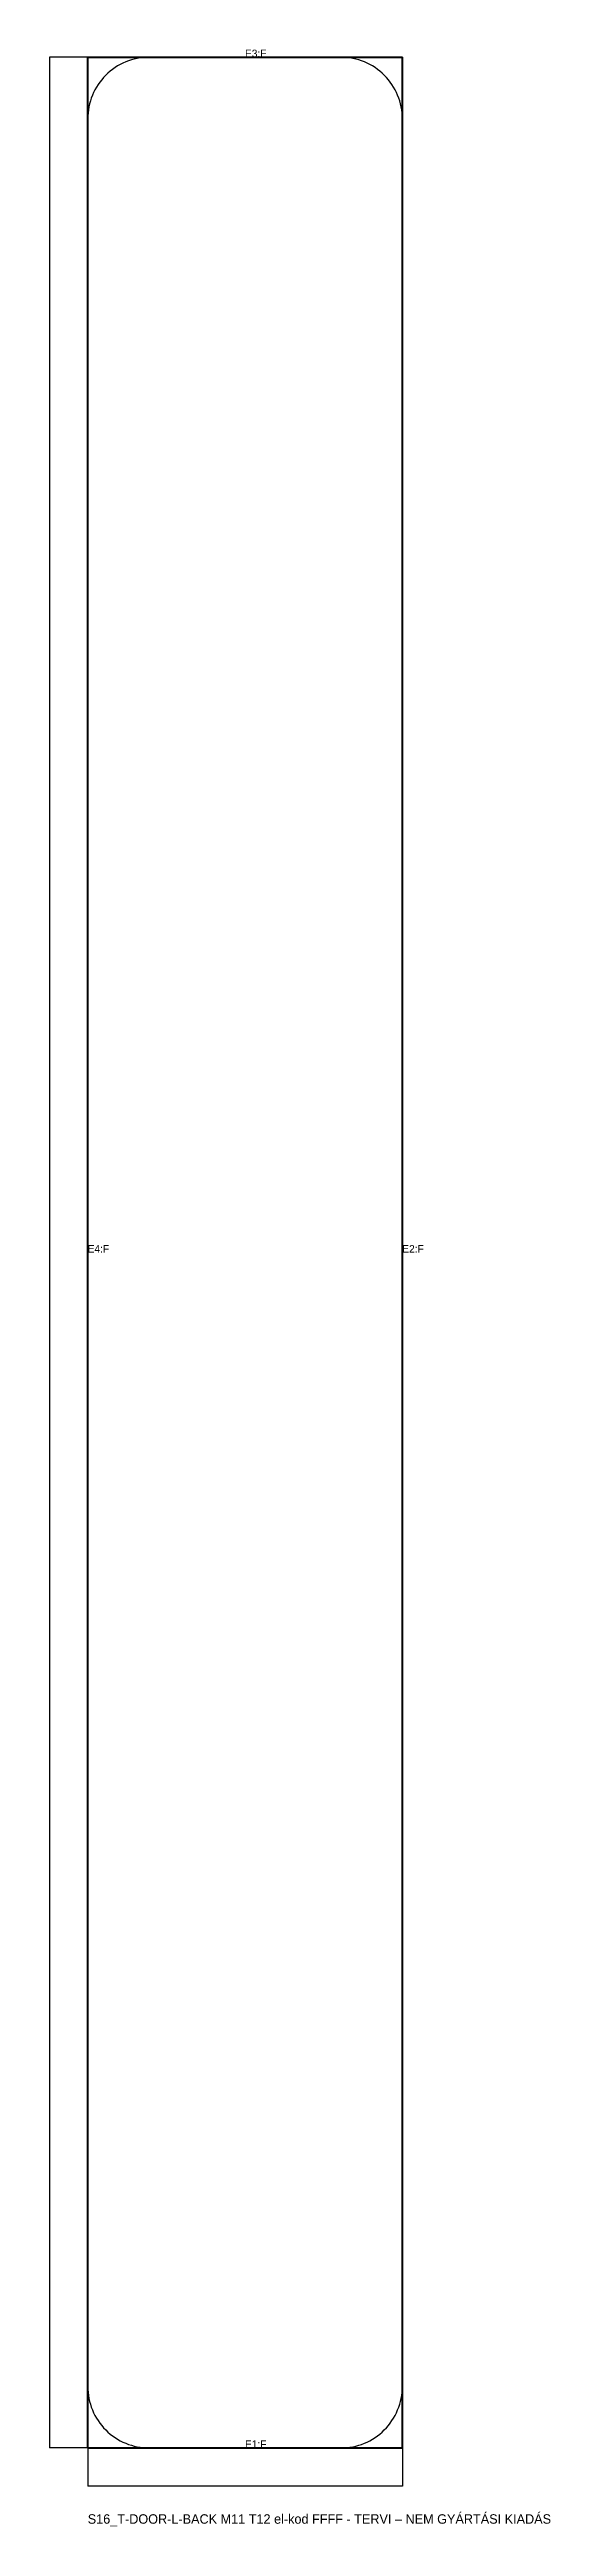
# Model space of a CAD drawing. Header units: millimetres. Extents: x -40 to 489, y -83 to 2533.
import ezdxf

# ---------------------------------------------------------------- set-up
doc = ezdxf.new("R2010")
doc.units = ezdxf.units.MM
for name, color, linetype in [('ELZARAS', 1, 'Continuous'), ('KONTUR', 7, 'Continuous'), ('MERET', 8, 'Continuous'), ('SZOVEG', 7, 'Continuous')]:
    doc.layers.add(name, color=color, linetype=linetype)
doc.styles.add('OpenSansCondensed-Light', font='OpenSansCondensed-Light.ttf')
doc.dimstyles.new('EZDXF', dxfattribs={"dimtxt": 0.25, "dimasz": 0.175, "dimexe": 0.375, "dimexo": 0.125, "dimgap": 0.1, "dimtad": 1, "dimlfac": 100, "dimzin": 12, "dimdsep": 46, "dimtxsty": 'OpenSansCondensed-Light', "dimblk": 'ARCHTICK', "dimcen": 2.5, "dimazin": 3, "dimtfac": 0.5, "dimtmove": 2, "dimatfit": 3})

# ---------------------------------------------------------------- blocks, each defined once
blk = doc.blocks.new('_ARCHTICK')
at = {"color": 0, "linetype": 'BYBLOCK', "const_width": 0.15}
blk.add_lwpolyline([(-0.5, -0.5), (0.5, 0.5)], dxfattribs=at)

msp = doc.modelspace()

# ---------------------------------------------------------------- linework, layer by layer
at = {"layer": 'ELZARAS', "lineweight": 70}
for p, q in [((0, 2525), (332.5, 2525)), ((0, 0), (0, 2525)), ((332.5, 0), (332.5, 2525)), ((0, 0), (332.5, 0))]:
    msp.add_line(p, q, dxfattribs=at)
at = {"layer": 'KONTUR'}
msp.add_lwpolyline([(267.5, 0), (270.6894, 0.0783), (273.87111, 0.31299), (277.03748, 0.70353), (280.18087, 1.24896), (283.29371, 1.94797), (286.3685, 2.79888), (289.39784, 3.79964), (292.37442, 4.94783), (295.29108, 6.2407), (298.14079, 7.67512), (300.91668, 9.24764), (303.61207, 10.95448), (306.22045, 12.79151), (308.73556, 14.75432), (311.15133, 16.83818), (313.46194, 19.03806), (315.66182, 21.34867), (317.74568, 23.76444), (319.70849, 26.27955), (321.54552, 28.88793), (323.25236, 31.58332), (324.82488, 34.35921), (326.2593, 37.20892), (327.55217, 40.12558), (328.70036, 43.10216), (329.70112, 46.1315), (330.55203, 49.20629), (331.25104, 52.31913), (331.79647, 55.46252), (332.18701, 58.62889), (332.4217, 61.8106), (332.5, 65), (332.5, 2460), (332.4217, 2463.1894), (332.18701, 2466.37111), (331.79647, 2469.53748), (331.25104, 2472.68087), (330.55203, 2475.79371), (329.70112, 2478.8685), (328.70036, 2481.89784), (327.55217, 2484.87442), (326.2593, 2487.79108), (324.82488, 2490.64079), (323.25236, 2493.41668), (321.54552, 2496.11207), (319.70849, 2498.72045), (317.74568, 2501.23556), (315.66182, 2503.65133), (313.46194, 2505.96194), (311.15133, 2508.16182), (308.73556, 2510.24568), (306.22045, 2512.20849), (303.61207, 2514.04552), (300.91668, 2515.75236), (298.14079, 2517.32488), (295.29108, 2518.7593), (292.37442, 2520.05217), (289.39784, 2521.20036), (286.3685, 2522.20112), (283.29371, 2523.05203), (280.18087, 2523.75104), (277.03748, 2524.29647), (273.87111, 2524.68701), (270.6894, 2524.9217), (267.5, 2525), (65, 2525), (61.8106, 2524.9217), (58.62889, 2524.68701), (55.46252, 2524.29647), (52.31913, 2523.75104), (49.20629, 2523.05203), (46.1315, 2522.20112), (43.10216, 2521.20036), (40.12558, 2520.05217), (37.20892, 2518.7593), (34.35921, 2517.32488), (31.58332, 2515.75236), (28.88793, 2514.04552), (26.27955, 2512.20849), (23.76444, 2510.24568), (21.34867, 2508.16182), (19.03806, 2505.96194), (16.83818, 2503.65133), (14.75432, 2501.23556), (12.79151, 2498.72045), (10.95448, 2496.11207), (9.24764, 2493.41668), (7.67512, 2490.64079), (6.2407, 2487.79108), (4.94783, 2484.87442), (3.79964, 2481.89784), (2.79888, 2478.8685), (1.94797, 2475.79371), (1.24896, 2472.68087), (0.70353, 2469.53748), (0.31299, 2466.37111), (0.0783, 2463.1894), (0, 2460), (0, 65), (0.0783, 61.8106), (0.31299, 58.62889), (0.70353, 55.46252), (1.24896, 52.31913), (1.94797, 49.20629), (2.79888, 46.1315), (3.79964, 43.10216), (4.94783, 40.12558), (6.2407, 37.20892), (7.67512, 34.35921), (9.24764, 31.58332), (10.95448, 28.88793), (12.79151, 26.27955), (14.75432, 23.76444), (16.83818, 21.34867), (19.03806, 19.03806), (21.34867, 16.83818), (23.76444, 14.75432), (26.27955, 12.79151), (28.88793, 10.95448), (31.58332, 9.24764), (34.35921, 7.67512), (37.20892, 6.2407), (40.12558, 4.94783), (43.10216, 3.79964), (46.1315, 2.79888), (49.20629, 1.94797), (52.31913, 1.24896), (55.46252, 0.70353), (58.62889, 0.31299), (61.8106, 0.0783), (65, 0)], close=True, dxfattribs=at)

# ---------------------------------------------------------------- texts
at = {"layer": 'SZOVEG'}
for s, height, p in [('E3:F', 8, (166.25, 2525)), ('E4:F', 8, (0, 1262.5)), ('E2:F', 8, (332.5, 1262.5)), ('E1:F', 8, (166.25, 0)), ('S16_T-DOOR-L-BACK M11 T12 el-kod FFFF - TERVI – NEM GYÁRTÁSI KIADÁS', 10, (0, -80))]:
    msp.add_text(s, height=height, dxfattribs=at).set_placement(p)

# ---------------------------------------------------------------- dimensions: what is measured, and where the dimension line sits
at = {"layer": 'MERET'}
msp.add_linear_dim(base=(-40, 0), p1=(0, 0), p2=(0, 2525), angle=90, dimstyle='EZDXF', dxfattribs=at).render()
msp.add_linear_dim(base=(0, -40), p1=(0, 0), p2=(332.5, 0), dimstyle='EZDXF', dxfattribs=at).render()

doc.saveas('drawing.dxf')
